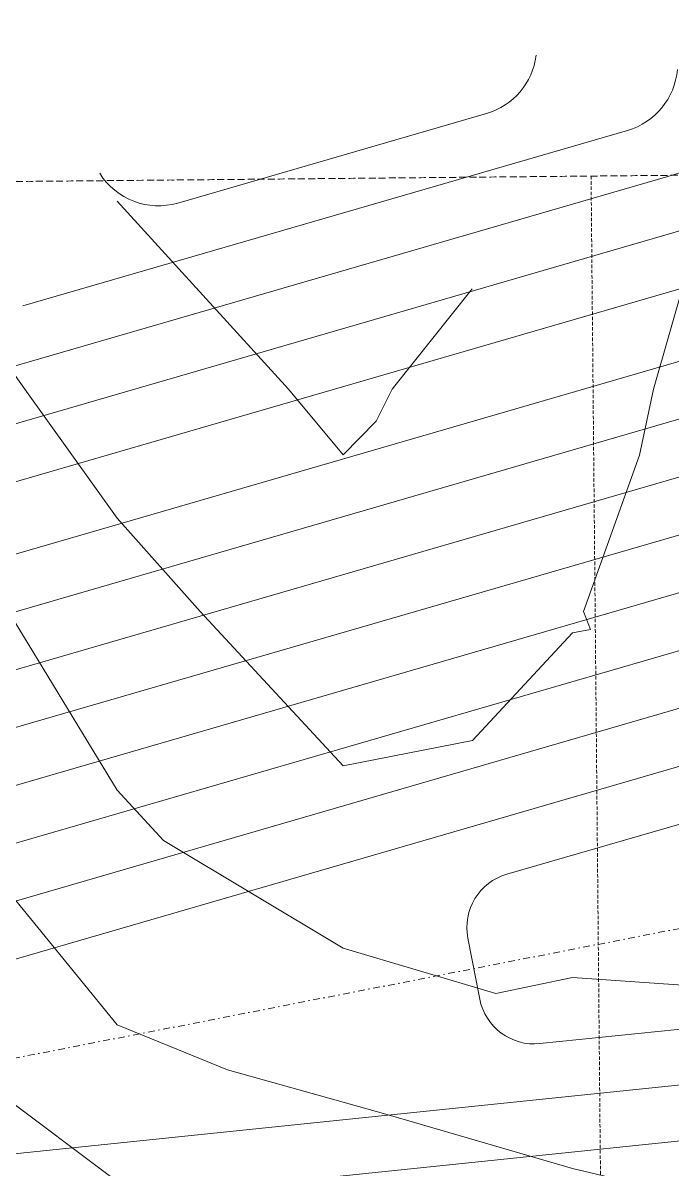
# Model space of a CAD drawing. Extents: x 2300382 to 2302077, y 6907618 to 6908927.
# Drawn here: x 2301257.7 to 2301304.4, y 6907672.8 to 6907755.4 of the extents above; entities that cross this region are included whole.
import ezdxf

# ---------------------------------------------------------------- set-up
doc = ezdxf.new("R2010")
doc.units = 0
doc.header["$MEASUREMENT"] = 0
for name, pattern in [('DASHDOT', [1, 0.5, -0.25, 0, -0.25]), ('DIVIDE', [1.25, 0.5, -0.25, 0, -0.25, 0, -0.25]), ('HIDDEN', [0.375, 0.25, -0.125])]:
    doc.linetypes.add(name, pattern=pattern)
for name, color, linetype, lineweight in [('GRAD-5', 7, 'Continuous', 0), ('GRAD-6', 7, 'Continuous', 0), ('LAYO-31', 7, 'Continuous', 0), ('LAYO-34', 7, 'Continuous', 0), ('LAYO-37', 7, 'Continuous', 0), ('LIDAR2DSHD-5', 7, 'Continuous', 0), ('LIDAR2DSHD-6', 7, 'Continuous', 0), ('STRM-11', 7, 'Continuous', 0)]:
    doc.layers.add(name, color=color, linetype=linetype, lineweight=lineweight)

msp = doc.modelspace()

# ---------------------------------------------------------------- linework, layer by layer
at = {"layer": 'GRAD-5', "color": 5, "linetype": 'Continuous', "lineweight": 0}
for p, q in [((2301127.705, 6907684.738), (2301306.335, 6907736.615)), ((2301184.703, 6907696.084), (2301307.729, 6907731.813)), ((2301208.398, 6907682.14), (2301317.835, 6907713.922))]:
    msp.add_line(p, q, dxfattribs=at)
at = {"layer": 'GRAD-6', "color": 5, "linetype": 'Continuous', "lineweight": 0}
for p, q in [((2301268.864, 6907742.394), (2301291.07, 6907748.843)), ((2301257.714, 6907734.991), (2301301.212, 6907747.623)), ((2301244.789, 6907727.072), (2301304.104, 6907744.298)), ((2301126.573, 6907688.574), (2301305.219, 6907740.457)), ((2300987.201, 6907634.561), (2301313.544, 6907729.337)), ((2301030.82, 6907643.063), (2301321.895, 6907727.597)), ((2301074.439, 6907651.566), (2301322.721, 6907723.672)), ((2301118.058, 6907660.068), (2301320.278, 6907718.797)), ((2301205.296, 6907677.073), (2301315.392, 6907709.047)), ((2301248.915, 6907685.576), (2301312.949, 6907704.173)), ((2301292.534, 6907694.078), (2301310.373, 6907699.259)), ((2301290.579, 6907685.092), (2301289.724, 6907689.47)), ((2301294.917, 6907681.88), (2301332.633, 6907685.783)), ((2301251.304, 6907673.346), (2301333.045, 6907681.804)), ((2301207.691, 6907664.811), (2301333.456, 6907677.825))]:
    msp.add_line(p, q, dxfattribs=at)
for centre, radius, start, end in [((2301289.676, 6907753.645), 5, 286.19427, 352.93345), ((2301299.818, 6907752.425), 5, 286.19427, 355.09085), ((2301298.804, 6907762.544), 19, 286.19427, 300.45678), ((2301267.469, 6907747.196), 5, 212.16401, 286.19427), ((2301293.65, 6907690.237), 4, 106.19427, 191.05099), ((2301294.505, 6907685.859), 4, 191.05099, 275.90772)]:
    msp.add_arc(centre, radius, start, end, dxfattribs=at)
at = {"layer": 'LAYO-31', "color": 7, "linetype": 'DIVIDE', "lineweight": 0}
msp.add_lwpolyline([(2300678.183, 6908874.603), (2300672.443, 6908863.487), (2300676.198, 6908849.852), (2300594.693, 6908706.388), (2300646.862, 6908676.75), (2300660.497, 6908680.505), (2300751.793, 6908628.639), (2300630.771, 6908415.617), (2300621.296, 6908367.992), (2300627.223, 6907738.02), (2302053.708, 6907751.439), (2302037.06, 6908510.981), (2302026.84, 6908520.912), (2301666.657, 6908518.414), (2301666.332, 6908530.909), (2301597.328, 6908530.43), (2301596.802, 6908517.929), (2301509.574, 6908517.324, -0.131647), (2301088.818, 6908626.939), (2300742.002, 6908823.971), (2300748.611, 6908834.592), (2300678.183, 6908874.603)], format="xyb", dxfattribs=at)
at = {"layer": 'LAYO-34', "color": 5, "linetype": 'HIDDEN', "lineweight": 0}
msp.add_line((2301298.592, 6907744.335), (2301299.345, 6907664.339), dxfattribs=at)
at = {"layer": 'LAYO-37', "color": 7, "linetype": 'DIVIDE', "lineweight": 0}
msp.add_line((2302053.708, 6907751.439), (2300396.595, 6907735.85), dxfattribs=at)
at = {"layer": 'LIDAR2DSHD-5', "color": 35, "linetype": 'Continuous', "lineweight": 0}
msp.add_line((2301264.5, 6907671.951), (2301253.768, 6907680), dxfattribs=at)
at = {"layer": 'LIDAR2DSHD-6', "color": 35, "linetype": 'Continuous', "lineweight": 0}
for p, q in [((2301257.847, 6907729), (2301248, 6907742.875)), ((2301264.5, 6907742.525), (2301276.811, 6907729)), ((2301305.43, 6907737.194), (2301303.094, 6907729)), ((2301284.27, 6907729), (2301290.039, 6907736.211)), ((2301264.5, 6907719.698), (2301257.847, 6907729)), ((2301276.811, 6907729), (2301280.75, 6907724.259)), ((2301283.128, 6907726.694), (2301284.27, 6907729)), ((2301303.094, 6907729), (2301302.078, 6907724.246)), ((2301280.75, 6907724.259), (2301283.128, 6907726.694)), ((2301302.078, 6907724.246), (2301298.047, 6907713)), ((2301270.469, 6907713), (2301264.5, 6907719.698)), ((2301264.5, 6907700.122), (2301256.678, 6907713)), ((2301280.75, 6907701.88), (2301270.469, 6907713)), ((2301298.047, 6907713), (2301298.54, 6907711.69)), ((2301298.54, 6907711.69), (2301297.25, 6907711.443)), ((2301297.25, 6907711.443), (2301290.05, 6907703.7)), ((2301290.05, 6907703.7), (2301280.75, 6907701.88)), ((2301267.824, 6907696.5), (2301264.5, 6907700.122)), ((2301264.5, 6907683.235), (2301253.676, 6907696.5)), ((2301280.75, 6907688.748), (2301267.824, 6907696.5)), ((2301291.75, 6907685.5), (2301280.75, 6907688.748)), ((2301297.25, 6907686.638), (2301291.75, 6907685.5)), ((2301307.682, 6907685.907), (2301297.25, 6907686.638)), ((2301272.427, 6907680), (2301264.5, 6907683.235)), ((2301280.75, 6907677.675), (2301272.427, 6907680)), ((2301283.988, 6907676.762), (2301280.75, 6907677.675)), ((2301297.25, 6907672.897), (2301283.988, 6907676.762)), ((2301306.356, 6907670.754), (2301297.25, 6907672.897))]:
    msp.add_line(p, q, dxfattribs=at)
at = {"layer": 'STRM-11', "color": 5, "linetype": 'DASHDOT', "lineweight": 0}
msp.add_lwpolyline([(2301327.447, 6907717.501), (2301327.663, 6907694.607), (2301010.639, 6907632.691)], dxfattribs=at)

doc.saveas('drawing.dxf')
